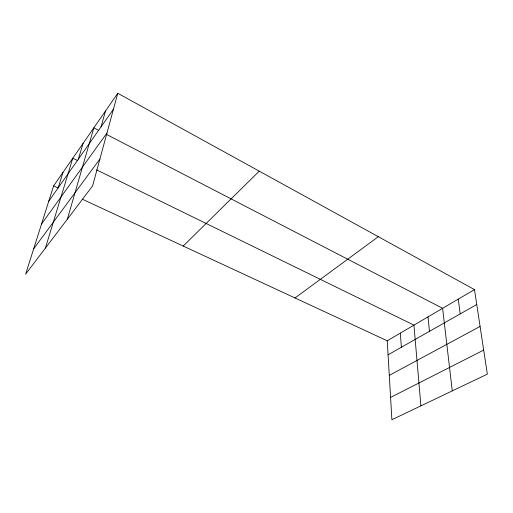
<?xml version="1.0" encoding="UTF-8"?>
<svg xmlns="http://www.w3.org/2000/svg" width="513" height="513" viewBox="0 0 513 513"><rect width="100%" height="100%" fill="white"/><g stroke="black" fill="none" stroke-linecap="round" stroke-linejoin="round"><path stroke-width="0.77" d="M117.778 93.283L92.603 185.905L25.65 274.134L53.628 185.879L117.778 93.283L474.48 289.608L487.35 374.137L391.894 419.717L387.244 340.799L82.208 199.153M101.029 126.884L105.492 111.013M67.35 219.179L93.828 127.852L98.778 130.417M78.386 159.101L83.055 143.403M45.42 248.08L72.788 158.222L77.816 160.684M58.168 187.861L62.984 172.368M48.748 201.263L113.45 109.211M41.527 224.046L106.993 132.963M33.685 248.786L99.92 158.992M183.205 246.048L259.264 171.15M295.026 297.976L378.331 236.685M387.244 340.799L474.48 289.608M388.072 354.81L476.75 304.504M389.284 375.369L480.085 326.441M390.579 397.415L483.688 350.09M53.628 185.879L57.911 187.867M96.515 169.835L413.933 325.133L420.916 405.86M106.563 134.444L442.61 308.307L452.274 390.887M458.231 299.143L460.212 313.885M428.009 316.874L429.471 331.327M400.352 333.104L401.378 347.263"/></g></svg>
